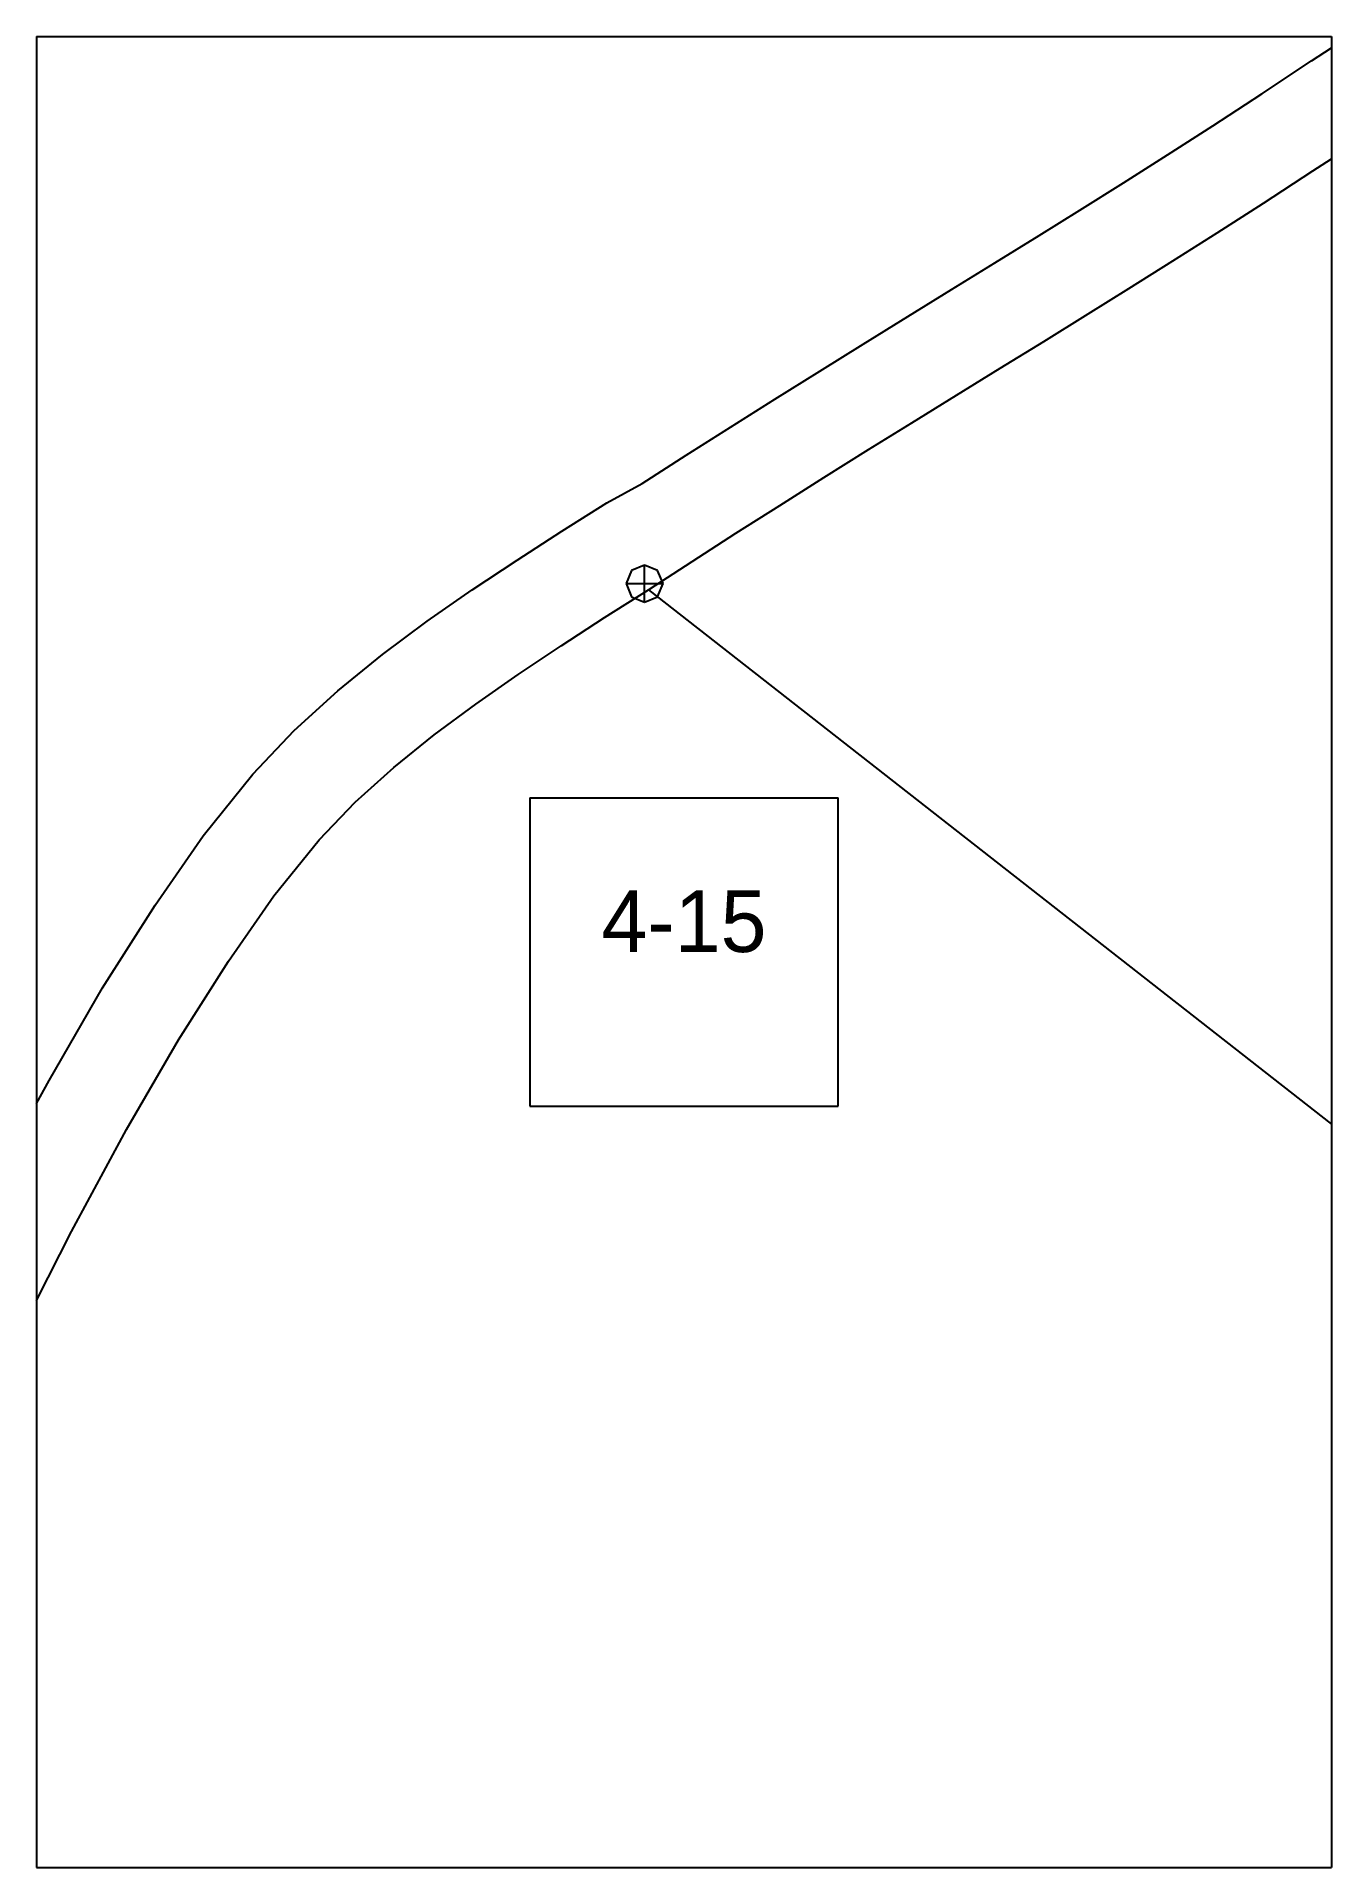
# Paper-space layout 'Plan 4-15' of a CAD drawing. Header units: metres, sheet in millimetres. Extents: x 0 to 210, y 0 to 297.
# The model-space entities are those that its viewports show. They can reach past a viewport. Long polylines and large blocks are cut down to what shows.
import ezdxf
from ezdxf.enums import TextEntityAlignment as Align

# ---------------------------------------------------------------- set-up
doc = ezdxf.new("R2010")
doc.units = ezdxf.units.M
for name, color, linetype in [('default', 7, 'Continuous'), ('TEXTLAYER', 7, 'Continuous'), ('VIEWPORTS', 7, 'Continuous')]:
    doc.layers.add(name, color=color, linetype=linetype)

msp = doc.modelspace()

# ---------------------------------------------------------------- linework, layer by layer
at = {"color": 9}
for p, q in [((2940, -594), (2940, -891)), ((2940, -594), (2940, -891)), ((3150, -594), (3150, -891)), ((3150, -594), (3150, -891)), ((2730, -891), (2940, -891)), ((2730, -891), (2940, -891)), ((2940, -891), (3150, -891)), ((2940, -891), (2940, -1188)), ((2940, -891), (3150, -891)), ((2940, -891), (2940, -1188)), ((3150, -891), (3360, -891)), ((3150, -891), (3150, -1188)), ((3150, -891), (3360, -891)), ((3150, -891), (3150, -1188)), ((3020, -1014.5), (3070, -1014.5)), ((3020, -1014.5), (3020, -1064.5)), ((3070, -1064.5), (3070, -1014.5)), ((3020, -1064.5), (3070, -1064.5)), ((2730, -1188), (2940, -1188)), ((2730, -1188), (2940, -1188)), ((2940, -1188), (3150, -1188)), ((2940, -1188), (2940, -1485)), ((2940, -1188), (3150, -1188)), ((2940, -1188), (2940, -1485)), ((3150, -1188), (3360, -1188)), ((3150, -1188), (3150, -1485)), ((3150, -1188), (3360, -1188)), ((3150, -1188), (3150, -1485))]:
    msp.add_line(p, q, dxfattribs=at)
at = {"layer": 'default', "color": 7, "linetype": 'Continuous'}
for p, q in [((3171.15, -879.05), (3151.39, -891.94)), ((3146.76, -894.95), (3151.39, -891.94)), ((3161.1, -903.36), (3151.39, -891.94)), ((3138.72, -900.29), (3146.76, -894.95)), ((3130.79, -905.45), (3138.72, -900.29)), ((3123.4, -910.2), (3130.79, -905.45)), ((3147.01, -912.79), (3155.17, -907.38)), ((3116.28, -914.71), (3123.4, -910.2)), ((3109.2, -919.15), (3116.28, -914.71)), ((3138.98, -918.02), (3147.01, -912.79)), ((3102.6, -923.26), (3109.2, -919.15)), ((3131.5, -922.82), (3138.98, -918.02)), ((3095.44, -927.7), (3102.6, -923.26)), ((3124.31, -927.38), (3131.5, -922.82)), ((3088.41, -932.04), (3095.44, -927.7)), ((3117.17, -931.86), (3124.31, -927.38)), ((3081.32, -936.41), (3088.41, -932.04)), ((3110.53, -935.99), (3117.17, -931.86)), ((3074.06, -940.9), (3081.32, -936.41)), ((3103.34, -940.45), (3110.53, -935.99)), ((3067.03, -945.26), (3074.06, -940.9)), ((3096.29, -944.8), (3103.34, -940.45)), ((3059.72, -949.81), (3067.03, -945.26)), ((3089.19, -949.18), (3096.29, -944.8)), ((3052.52, -954.36), (3059.72, -949.81)), ((3081.95, -953.66), (3089.19, -949.18)), ((3045.35, -958.91), (3052.52, -954.36)), ((3074.94, -958), (3081.95, -953.66)), ((3038.19, -963.51), (3045.35, -958.91)), ((3067.66, -962.54), (3074.94, -958)), ((3032.48, -966.61), (3038.19, -963.51)), ((3060.52, -967.04), (3067.66, -962.54)), ((3025.19, -971.22), (3032.48, -966.61)), ((3053.4, -971.57), (3060.52, -967.04)), ((3017.92, -975.92), (3025.19, -971.22)), ((3046.3, -976.13), (3053.4, -971.57)), ((3010.65, -980.77), (3017.92, -975.92)), ((3038.6, -976.74), (3036.48, -977.62)), ((3040.72, -977.62), (3038.6, -976.74)), ((3038.6, -982.74), (3038.6, -976.74)), ((3039.24, -980.75), (3046.3, -976.13)), ((3036.48, -977.62), (3035.6, -979.74)), ((3035.6, -979.74), (3036.48, -981.86)), ((3035.6, -979.74), (3041.6, -979.74)), ((3041.6, -979.74), (3040.72, -977.62)), ((3040.72, -981.86), (3041.6, -979.74)), ((3003.37, -985.85), (3010.65, -980.77)), ((3032.13, -985.25), (3039.24, -980.75)), ((3036.48, -981.86), (3038.6, -982.74)), ((3038.6, -982.74), (3040.72, -981.86)), ((3039.24, -980.75), (3290.39, -1177.32)), ((2996.09, -991.25), (3003.37, -985.85)), ((3025.1, -989.81), (3032.13, -985.25)), ((2988.85, -997.11), (2996.09, -991.25)), ((3018.12, -994.48), (3025.1, -989.81)), ((3011.23, -999.28), (3018.12, -994.48)), ((2981.77, -1003.56), (2988.85, -997.11)), ((3004.48, -1004.28), (3011.23, -999.28)), ((2975.08, -1010.64), (2981.77, -1003.56)), ((2997.92, -1009.56), (3004.48, -1004.28)), ((2991.67, -1015.21), (2997.92, -1009.56)), ((2967, -1020.67), (2975.08, -1010.64)), ((2985.83, -1021.31), (2991.67, -1015.21)), ((2959.21, -1031.89), (2967, -1020.67)), ((2978.46, -1030.41), (2985.83, -1021.31)), ((2971.11, -1040.97), (2978.46, -1030.41)), ((2950.69, -1045.34), (2959.21, -1031.89)), ((2962.99, -1053.77), (2971.11, -1040.97)), ((2942.02, -1060.32), (2950.69, -1045.34)), ((2954.6, -1068.28), (2962.99, -1053.77)), ((2932.83, -1077.34), (2942.02, -1060.32)), ((2945.67, -1084.85), (2954.6, -1068.28)), ((2936.36, -1103.25), (2945.67, -1084.85))]:
    msp.add_line(p, q, dxfattribs=at)

# ---------------------------------------------------------------- texts
at = {"layer": 'TEXTLAYER', "color": 1}
msp.add_text('4-15', height=10, dxfattribs=at).set_placement((3045, -1039.5), align=Align.CENTER)

psp = doc.layouts.new('Plan 4-15')

# ---------------------------------------------------------------- viewports
at = {"layer": 'VIEWPORTS'}
psp.add_viewport(center=(105, 148.5), size=(210, 297), view_center_point=(3045, -1039.5), view_height=297, dxfattribs=at)

doc.saveas('drawing.dxf')
